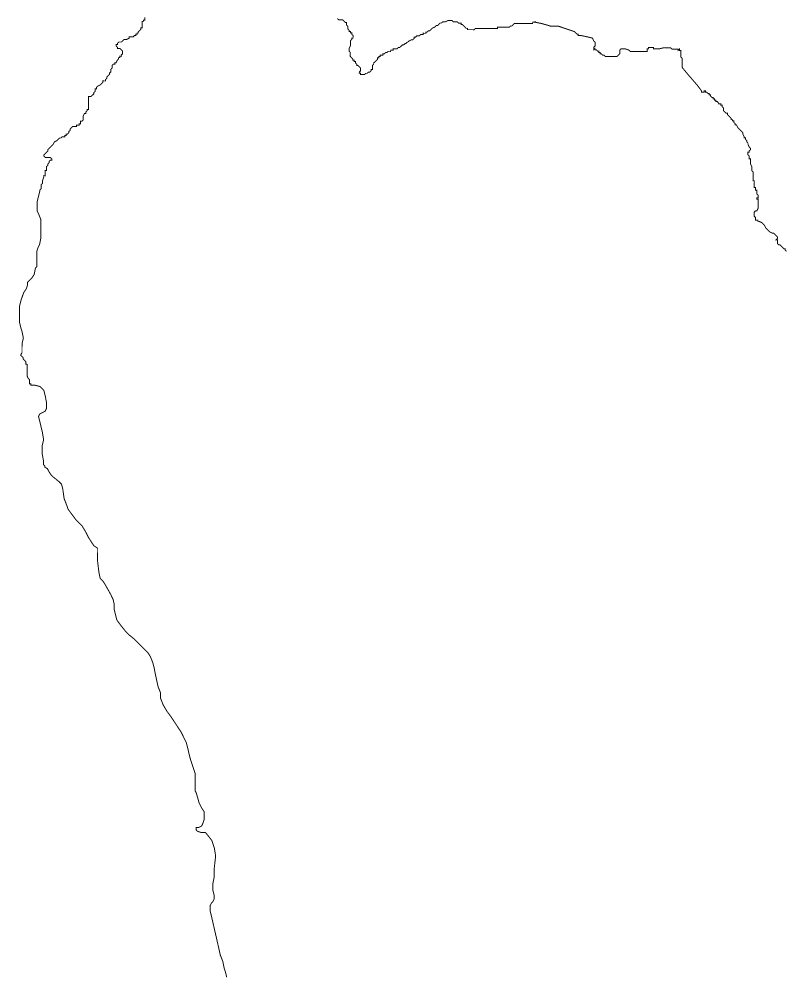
# Model space of a CAD drawing. Header units: metres. Extents: x 319816 to 366074, y 1739234 to 1838803.
# Drawn here: x 322998 to 325367, y 1819696 to 1822642 of the extents above; entities that cross this region are included whole.
import ezdxf

# ---------------------------------------------------------------- set-up
doc = ezdxf.new("R2010")
doc.units = ezdxf.units.M
doc.header["$MEASUREMENT"] = 0
doc.layers.add('HAZARDS LINE', color=1, linetype='Continuous')

msp = doc.modelspace()

# ---------------------------------------------------------------- linework, layer by layer
at = {"layer": 'HAZARDS LINE', "lineweight": 18, "const_width": 3}
for points in [[(323387.1, 1822647.3), (323387.1, 1822643.3), (323387, 1822639.3), (323383, 1822639.3), (323383, 1822635.3), (323379, 1822635.3), (323378.9, 1822631.3), (323378.9, 1822627.3), (323378.9, 1822623.3), (323378.9, 1822619.2), (323378.9, 1822615.2), (323374.8, 1822615.2), (323374.8, 1822611.2), (323370.8, 1822607.2), (323366.7, 1822603.2), (323366.7, 1822599.2), (323362.7, 1822599.2), (323362.7, 1822595.2), (323358.6, 1822595.2), (323358.6, 1822591.2), (323354.6, 1822591.2), (323350.6, 1822587.2), (323346.5, 1822587.3), (323342.5, 1822587.3), (323338.5, 1822587.3), (323338.5, 1822583.3), (323330.4, 1822579.3), (323326.4, 1822579.3), (323322.4, 1822579.4), (323318.3, 1822575.4), (323314.3, 1822571.4), (323310.3, 1822571.4), (323306.2, 1822571.4), (323302.2, 1822567.4), (323302.2, 1822563.4), (323298.2, 1822563.4), (323298.1, 1822559.4), (323302.1, 1822555.3), (323302.1, 1822551.3), (323306.1, 1822551.3), (323310.1, 1822551.3), (323314.1, 1822547.2), (323318.1, 1822543.2), (323318.1, 1822539.2), (323318.1, 1822535.1), (323314.1, 1822531.2), (323314, 1822527.1), (323310, 1822527.2), (323310, 1822523.1), (323306, 1822523.2), (323305.9, 1822519.1), (323301.9, 1822515.1), (323297.8, 1822507.1), (323293.8, 1822507.1), (323293.8, 1822503.1), (323289.8, 1822503.1), (323285.7, 1822499.1), (323285.7, 1822491.1), (323281.6, 1822487.1), (323281.6, 1822479.1), (323277.6, 1822475.1), (323277.5, 1822471), (323273.5, 1822467), (323269.4, 1822463), (323269.4, 1822459), (323265.4, 1822455), (323265.4, 1822451), (323261.3, 1822451), (323257.3, 1822451.1), (323257.3, 1822447), (323253.3, 1822443), (323249.2, 1822439), (323241.1, 1822435.1), (323237.1, 1822431.1), (323237.1, 1822427), (323233.1, 1822427.1), (323233, 1822423), (323233, 1822419), (323229, 1822415), (323229, 1822411), (323224.9, 1822407), (323220.9, 1822403), (323216.8, 1822403), (323212.8, 1822403.1), (323212.8, 1822399), (323212.8, 1822395), (323212.8, 1822391), (323212.7, 1822387), (323212.7, 1822383), (323212.7, 1822378.9), (323212.7, 1822374.9), (323212.6, 1822370.9), (323212.6, 1822366.9), (323212.6, 1822362.8), (323208.6, 1822362.9), (323208.6, 1822358.9), (323204.5, 1822354.9), (323204.5, 1822350.8), (323200.5, 1822350.9), (323196.4, 1822342.8), (323196.4, 1822338.8), (323196.4, 1822334.8), (323196.3, 1822330.8), (323192.3, 1822326.8), (323188.3, 1822326.8), (323188.3, 1822322.8), (323188.2, 1822318.8), (323184.2, 1822318.8), (323184.2, 1822314.8), (323180.2, 1822314.8), (323176.1, 1822314.8), (323176.1, 1822310.8), (323172.1, 1822310.8), (323168.1, 1822310.8), (323164.1, 1822310.9), (323160, 1822306.9), (323156, 1822302.9), (323156, 1822298.8), (323151.9, 1822294.8), (323151.9, 1822290.8), (323147.8, 1822286.8), (323143.8, 1822286.8), (323143.8, 1822282.8), (323139.8, 1822282.8), (323139.8, 1822278.8), (323135.7, 1822278.8), (323131.7, 1822278.9), (323127.7, 1822274.9), (323123.7, 1822274.9), (323119.6, 1822270.9), (323115.6, 1822266.9), (323107.5, 1822262.9), (323103.4, 1822254.9), (323099.4, 1822250.9), (323091.3, 1822242.9), (323087.3, 1822238.9), (323087.3, 1822234.9), (323079.2, 1822226.9), (323075.1, 1822222.9), (323075.1, 1822218.9), (323079.1, 1822214.8), (323083.1, 1822214.8), (323091.2, 1822214.8), (323095.2, 1822214.7), (323099.2, 1822210.7), (323099.2, 1822206.7), (323095.1, 1822206.7), (323091.1, 1822202.7), (323091.1, 1822198.7), (323087, 1822194.7), (323087, 1822190.7), (323083, 1822186.7), (323082.9, 1822182.6), (323082.9, 1822178.6), (323082.9, 1822174.6), (323078.9, 1822174.6), (323078.9, 1822170.6), (323078.8, 1822162.6), (323078.8, 1822158.5), (323074.8, 1822158.6), (323074.7, 1822154.5), (323070.7, 1822142.5), (323070.6, 1822138.5), (323070.6, 1822134.5), (323066.6, 1822130.5), (323066.5, 1822126.4), (323066.5, 1822122.4), (323066.5, 1822118.4), (323062.5, 1822114.4), (323062.4, 1822110.4), (323054.2, 1822078.3), (323054.1, 1822066.2), (323054.1, 1822058.2), (323054, 1822050.1), (323058, 1822042.1), (323066, 1822021.9), (323065.9, 1822017.9), (323065.9, 1822013.9), (323065.9, 1822009.8), (323065.9, 1822005.8), (323065.7, 1821981.7), (323065.6, 1821965.6), (323061.5, 1821945.5), (323057.4, 1821937.5), (323053.3, 1821925.5), (323053.3, 1821913.4), (323053.2, 1821901.4), (323053.1, 1821889.3), (323053.1, 1821877.2), (323049, 1821873.2), (323044.9, 1821853.2), (323036.8, 1821841.1), (323024.7, 1821829.1), (323024.6, 1821821.1), (323020.5, 1821809.1), (323012.4, 1821797), (323008.3, 1821785), (323004.2, 1821773), (323000.1, 1821756.9), (323000, 1821732.8), (322999.9, 1821716.7), (322999.8, 1821704.6), (323003.8, 1821688.5), (323007.7, 1821676.4), (323011.6, 1821656.3), (323007.5, 1821640.3), (323007.4, 1821628.2), (323007.4, 1821612.1), (323003.3, 1821604.1), (323011.3, 1821596), (323011.3, 1821592), (323015.3, 1821587.9), (323019.3, 1821583.9), (323019.2, 1821579.9), (323019.2, 1821575.9), (323023.2, 1821575.8), (323023.2, 1821571.8), (323023.2, 1821567.8), (323023.2, 1821563.8), (323023.1, 1821555.7), (323023.1, 1821547.7), (323023.1, 1821543.7), (323023, 1821539.7), (323027, 1821531.6), (323031, 1821527.5), (323031, 1821519.5), (323030.9, 1821515.5), (323035, 1821515.5), (323034.9, 1821511.4), (323039, 1821511.4), (323043, 1821511.4), (323047, 1821511.4), (323063, 1821507.3), (323071, 1821499.2), (323075, 1821495.1), (323079, 1821479), (323082.9, 1821458.9), (323082.8, 1821446.8), (323082.8, 1821438.8), (323078.7, 1821430.8), (323070.6, 1821426.8), (323062.6, 1821422.8), (323058.5, 1821414.8), (323062.4, 1821398.7), (323070.3, 1821366.5), (323074.2, 1821342.3), (323070.1, 1821326.3), (323070, 1821310.2), (323069.9, 1821298.1), (323073.8, 1821278), (323073.8, 1821274), (323073.8, 1821270), (323073.7, 1821266), (323077.7, 1821261.9), (323077.7, 1821257.9), (323085.7, 1821253.8), (323089.7, 1821245.8), (323097.7, 1821233.6), (323101.7, 1821229.6), (323121.7, 1821213.4), (323129.7, 1821205.3), (323133.6, 1821189.2), (323137.5, 1821161), (323145.4, 1821140.9), (323149.4, 1821128.8), (323161.3, 1821112.7), (323173.3, 1821096.5), (323181.3, 1821088.4), (323193.3, 1821076.3), (323205.2, 1821056.1), (323213.2, 1821040), (323221.2, 1821027.9), (323229.1, 1821015.8), (323241.1, 1821007.7), (323241.1, 1820995.6), (323241, 1820983.5), (323240.9, 1820967.5), (323244.7, 1820935.3), (323248.7, 1820915.2), (323256.7, 1820907.1), (323264.6, 1820895), (323280.5, 1820866.7), (323288.5, 1820850.6), (323292.4, 1820834.5), (323292.3, 1820818.4), (323296.3, 1820802.3), (323300.2, 1820786.2), (323312.2, 1820770), (323328.1, 1820749.9), (323336.1, 1820741.8), (323356.1, 1820725.6), (323380.1, 1820701.3), (323396.1, 1820685.1), (323404.1, 1820673), (323412, 1820652.9), (323415.9, 1820636.8), (323419.8, 1820616.6), (323427.7, 1820580.4), (323435.6, 1820560.3), (323435.5, 1820544.2), (323443.4, 1820524), (323455.4, 1820503.9), (323467.4, 1820487.7), (323483.3, 1820463.5), (323499.2, 1820439.3), (323515.1, 1820407), (323526.9, 1820358.7), (323542.7, 1820310.4), (323542.6, 1820294.3), (323542.6, 1820278.2), (323542.4, 1820258.1), (323546.4, 1820250), (323554.3, 1820221.8), (323562.2, 1820205.7), (323570.2, 1820193.6), (323570.2, 1820181.6), (323570.1, 1820169.5), (323566, 1820157.4), (323561.9, 1820149.4), (323553.9, 1820145.5), (323545.8, 1820145.5), (323545.8, 1820137.5), (323549.8, 1820133.4), (323561.8, 1820129.3), (323573.9, 1820129.3), (323577.9, 1820125.2), (323593.8, 1820105), (323597.8, 1820092.9), (323601.7, 1820080.9), (323605.6, 1820056.7), (323601.4, 1820020.5), (323601.2, 1819992.4), (323597.1, 1819972.3), (323597, 1819952.2), (323600.9, 1819936.1), (323600.9, 1819924), (323596.8, 1819916), (323592.8, 1819912), (323588.7, 1819904), (323588.6, 1819887.9), (323592.5, 1819871.8), (323608.2, 1819803.4), (323620, 1819751), (323627.9, 1819730.9), (323631.8, 1819710.8), (323635.8, 1819698.7), (323639.7, 1819682.6)], [(325369, 1821924.5), (325365, 1821928.5), (325365, 1821932.5), (325361, 1821932.6), (325353, 1821940.7), (325349, 1821944.7), (325345, 1821944.7), (325341, 1821948.8), (325341, 1821952.8), (325341, 1821960.8), (325337, 1821960.8), (325341, 1821964.8), (325341.1, 1821968.9), (325337.1, 1821972.9), (325333.1, 1821977), (325329.1, 1821981), (325325.1, 1821981), (325317, 1821985.1), (325313, 1821989.1), (325309, 1821993.2), (325305.1, 1821997.2), (325301.1, 1822005.3), (325297.1, 1822009.3), (325293.1, 1822013.4), (325285.1, 1822017.4), (325281, 1822017.5), (325281.1, 1822021.5), (325277, 1822021.5), (325273, 1822021.5), (325273, 1822025.5), (325273.1, 1822029.6), (325269.1, 1822033.6), (325269.1, 1822037.6), (325269.1, 1822041.6), (325269.1, 1822045.7), (325273.2, 1822049.7), (325277.2, 1822049.6), (325281.3, 1822057.7), (325281.3, 1822061.7), (325281.3, 1822065.7), (325281.3, 1822069.7), (325281.4, 1822073.7), (325281.4, 1822077.8), (325281.4, 1822081.8), (325281.4, 1822085.8), (325277.4, 1822085.8), (325277.4, 1822089.8), (325281.5, 1822089.8), (325281.5, 1822097.9), (325277.5, 1822101.9), (325277.5, 1822105.9), (325277.5, 1822110), (325277.6, 1822114), (325273.5, 1822114), (325273.6, 1822118), (325273.6, 1822122), (325269.6, 1822122.1), (325269.6, 1822126.1), (325269.6, 1822130.1), (325269.6, 1822134.1), (325269.7, 1822138.1), (325269.7, 1822142.2), (325265.7, 1822142.2), (325265.7, 1822146.2), (325265.7, 1822150.2), (325265.7, 1822154.2), (325265.8, 1822158.3), (325265.8, 1822162.3), (325265.8, 1822166.3), (325265.8, 1822170.3), (325261.8, 1822174.4), (325261.9, 1822178.4), (325261.9, 1822182.4), (325261.9, 1822186.4), (325257.9, 1822194.5), (325257.9, 1822198.5), (325258, 1822206.6), (325258, 1822210.6), (325254, 1822210.6), (325254, 1822218.6), (325250, 1822222.7), (325250.1, 1822226.7), (325250.1, 1822230.7), (325254.1, 1822230.7), (325254.1, 1822234.7), (325258.2, 1822238.7), (325258.2, 1822242.7), (325254.2, 1822246.8), (325250.2, 1822254.9), (325250.2, 1822258.9), (325246.2, 1822262.9), (325246.3, 1822266.9), (325242.3, 1822271), (325242.3, 1822275), (325238.3, 1822275), (325238.3, 1822279), (325234.3, 1822287.1), (325234.3, 1822291.1), (325226.4, 1822299.2), (325222.4, 1822303.3), (325218.4, 1822307.3), (325214.4, 1822315.4), (325210.4, 1822315.4), (325210.4, 1822319.4), (325206.4, 1822323.5), (325206.4, 1822327.5), (325202.4, 1822327.5), (325202.4, 1822331.5), (325198.4, 1822331.5), (325198.4, 1822335.6), (325194.4, 1822339.6), (325190.4, 1822343.7), (325186.4, 1822347.7), (325186.4, 1822351.7), (325182.4, 1822351.7), (325178.4, 1822355.8), (325174.4, 1822359.8), (325174.5, 1822363.8), (325174.5, 1822367.9), (325170.5, 1822371.9), (325170.5, 1822375.9), (325166.5, 1822376), (325166.5, 1822380), (325158.5, 1822380), (325158.5, 1822384), (325154.5, 1822388.1), (325150.5, 1822388.1), (325150.5, 1822392.1), (325146.5, 1822392.1), (325146.5, 1822396.2), (325142.5, 1822396.2), (325142.5, 1822400.2), (325138.5, 1822400.2), (325134.5, 1822404.3), (325134.5, 1822408.3), (325130.5, 1822408.3), (325130.5, 1822412.3), (325126.5, 1822412.4), (325122.5, 1822416.4), (325118.5, 1822416.4), (325118.5, 1822420.5), (325114.5, 1822420.5), (325114.4, 1822416.5), (325110.4, 1822416.5), (325106.4, 1822416.5), (325106.4, 1822420.5), (325094.5, 1822436.7), (325066.5, 1822469), (325046.5, 1822493.2), (325046.6, 1822497.3), (325046.6, 1822501.3), (325046.6, 1822505.3), (325046.6, 1822509.3), (325046.7, 1822513.3), (325046.7, 1822517.4), (325046.7, 1822521.4), (325042.7, 1822525.4), (325042.7, 1822529.4), (325042.7, 1822533.5), (325042.8, 1822541.5), (325042.8, 1822545.5), (325038.8, 1822545.5), (325038.8, 1822549.6), (325034.8, 1822545.6), (325034.8, 1822549.6), (325030.8, 1822549.6), (325026.8, 1822549.6), (325022.7, 1822549.7), (325018.7, 1822549.7), (325014.7, 1822549.7), (325010.7, 1822553.7), (325006.7, 1822553.8), (325002.7, 1822553.8), (324998.6, 1822553.8), (324994.6, 1822553.8), (324990.6, 1822553.9), (324974.5, 1822549.9), (324970.5, 1822550), (324966.5, 1822550), (324962.4, 1822550), (324958.4, 1822550), (324958.4, 1822554), (324954.4, 1822554.1), (324950.4, 1822554.1), (324946.4, 1822554.1), (324942.4, 1822554.1), (324942.3, 1822550.1), (324938.3, 1822550.1), (324938.3, 1822546.1), (324938.3, 1822542.1), (324934.2, 1822542.1), (324930.2, 1822542.1), (324926.2, 1822542.2), (324922.2, 1822542.2), (324918.2, 1822542.2), (324914.1, 1822542.2), (324902.1, 1822542.3), (324898.1, 1822542.3), (324894, 1822542.3), (324890, 1822542.4), (324886, 1822542.4), (324882, 1822546.4), (324870, 1822550.5), (324861.9, 1822550.6), (324857.9, 1822550.6), (324853.9, 1822546.6), (324853.8, 1822542.6), (324853.8, 1822538.5), (324853.8, 1822534.5), (324849.8, 1822530.5), (324845.7, 1822526.5), (324841.7, 1822526.6), (324837.7, 1822526.6), (324833.7, 1822526.6), (324829.6, 1822526.6), (324825.6, 1822526.6), (324821.6, 1822526.7), (324817.6, 1822526.7), (324813.6, 1822526.7), (324809.5, 1822526.7), (324805.5, 1822530.8), (324801.5, 1822530.8), (324797.5, 1822534.8), (324793.5, 1822534.9), (324793.5, 1822538.9), (324789.5, 1822538.9), (324789.5, 1822542.9), (324785.5, 1822543), (324781.5, 1822547), (324777.5, 1822547), (324777.5, 1822551), (324773.5, 1822547), (324773.5, 1822551.1), (324773.5, 1822555.1), (324777.6, 1822559.1), (324777.6, 1822567.1), (324777.6, 1822571.1), (324773.6, 1822575.2), (324769.7, 1822583.3), (324753.6, 1822587.4), (324733.5, 1822591.5), (324729.5, 1822591.5), (324725.5, 1822591.5), (324725.5, 1822595.6), (324721.5, 1822595.6), (324713.5, 1822603.7), (324665.3, 1822620), (324641.2, 1822620.2), (324613.1, 1822628.4), (324593, 1822632.5), (324593.1, 1822636.5), (324593, 1822632.5), (324589, 1822632.5), (324585, 1822632.5), (324585, 1822628.5), (324581, 1822628.5), (324576.9, 1822628.6), (324572.9, 1822628.6), (324564.9, 1822628.6), (324560.9, 1822628.7), (324556.8, 1822628.7), (324552.8, 1822628.7), (324548.8, 1822628.7), (324544.8, 1822628.8), (324540.8, 1822628.8), (324536.7, 1822628.8), (324532.7, 1822628.8), (324528.7, 1822628.8), (324524.7, 1822624.8), (324520.6, 1822620.8), (324516.6, 1822620.9), (324512.6, 1822616.9), (324508.5, 1822616.9), (324504.5, 1822616.9), (324500.5, 1822616.9), (324496.5, 1822617), (324488.4, 1822617), (324484.4, 1822617), (324476.4, 1822617.1), (324476.3, 1822613.1), (324468.3, 1822613.1), (324456.2, 1822613.2), (324452.2, 1822613.2), (324448.2, 1822613.2), (324440.2, 1822613.3), (324436.1, 1822613.3), (324432.1, 1822613.3), (324428.1, 1822613.3), (324424.1, 1822613.3), (324420.1, 1822613.4), (324416, 1822613.4), (324408, 1822613.4), (324404, 1822609.4), (324399.9, 1822609.5), (324395.9, 1822609.5), (324391.9, 1822609.5), (324387.9, 1822609.5), (324383.9, 1822609.6), (324383.9, 1822613.6), (324379.9, 1822613.6), (324375.9, 1822617.6), (324371.9, 1822621.7), (324367.9, 1822625.7), (324363.9, 1822625.8), (324363.9, 1822629.8), (324359.9, 1822629.8), (324355.8, 1822629.8), (324351.8, 1822633.9), (324347.8, 1822633.9), (324339.8, 1822633.9), (324335.8, 1822638), (324331.8, 1822638), (324327.7, 1822638), (324323.7, 1822638), (324315.7, 1822634.1), (324311.6, 1822634.1), (324307.6, 1822634.1), (324303.6, 1822630.1), (324299.6, 1822630.1), (324295.5, 1822626.1), (324291.5, 1822622.1), (324287.5, 1822622.2), (324283.4, 1822618.2), (324275.3, 1822614.2), (324271.3, 1822610.2), (324267.3, 1822606.2), (324263.2, 1822606.2), (324259.2, 1822602.2), (324255.2, 1822602.2), (324255.2, 1822598.2), (324251.1, 1822598.2), (324247.1, 1822598.3), (324247.1, 1822594.2), (324243.1, 1822594.3), (324239.1, 1822594.3), (324235, 1822590.3), (324231, 1822590.3), (324227, 1822590.3), (324222.9, 1822586.3), (324218.9, 1822586.4), (324218.9, 1822582.3), (324214.8, 1822578.3), (324210.8, 1822578.4), (324202.8, 1822574.4), (324198.7, 1822570.4), (324194.7, 1822570.4), (324194.7, 1822566.4), (324190.7, 1822566.4), (324186.6, 1822562.4), (324182.6, 1822562.4), (324178.5, 1822558.4), (324174.5, 1822554.4), (324170.5, 1822554.5), (324166.4, 1822550.5), (324162.4, 1822550.5), (324158.4, 1822550.5), (324154.4, 1822550.5), (324154.4, 1822546.5), (324150.3, 1822546.5), (324146.3, 1822546.6), (324146.3, 1822542.5), (324142.3, 1822542.6), (324138.3, 1822542.6), (324134.2, 1822538.6), (324130.2, 1822538.6), (324126.1, 1822534.6), (324122.1, 1822534.6), (324122.1, 1822530.6), (324118.1, 1822530.6), (324114.1, 1822530.7), (324114, 1822526.6), (324110, 1822526.7), (324110, 1822522.6), (324106, 1822522.7), (324106, 1822518.6), (324101.9, 1822514.6), (324097.9, 1822510.6), (324093.8, 1822506.6), (324093.8, 1822502.6), (324089.8, 1822498.6), (324089.7, 1822494.6), (324089.7, 1822490.6), (324089.7, 1822486.6), (324085.7, 1822486.6), (324085.7, 1822482.6), (324081.6, 1822478.6), (324077.6, 1822478.6), (324073.5, 1822474.6), (324069.5, 1822474.6), (324065.5, 1822470.6), (324061.5, 1822470.6), (324057.4, 1822470.7), (324053.4, 1822470.7), (324053.4, 1822474.7), (324049.4, 1822474.7), (324049.5, 1822478.8), (324053.5, 1822482.8), (324053.5, 1822486.8), (324053.5, 1822490.8), (324049.5, 1822494.8), (324045.5, 1822498.9), (324041.5, 1822498.9), (324041.5, 1822502.9), (324037.6, 1822507), (324037.6, 1822511), (324033.6, 1822511), (324033.6, 1822515), (324029.6, 1822515.1), (324029.6, 1822519.1), (324025.6, 1822523.1), (324021.6, 1822527.2), (324021.6, 1822531.2), (324021.6, 1822535.2), (324021.7, 1822539.2), (324017.7, 1822543.3), (324017.7, 1822547.3), (324017.7, 1822551.3), (324021.8, 1822559.3), (324021.8, 1822567.4), (324021.8, 1822571.4), (324021.9, 1822575.4), (324025.9, 1822579.4), (324025.9, 1822583.4), (324029.9, 1822583.4), (324030, 1822587.4), (324030, 1822591.4), (324026, 1822595.5), (324026, 1822599.5), (324022, 1822599.5), (324022, 1822603.6), (324018, 1822603.6), (324018, 1822607.6), (324014, 1822611.6), (324014, 1822615.7), (324014.1, 1822619.7), (324010.1, 1822623.7), (324010.1, 1822627.7), (324010.1, 1822631.8), (324006.1, 1822631.8), (324002.1, 1822635.8), (323998.1, 1822639.9), (323994.1, 1822639.9), (323990.1, 1822639.9), (323986, 1822639.9), (323982, 1822644)]]:
    msp.add_lwpolyline(points, dxfattribs=at)

doc.saveas('drawing.dxf')
